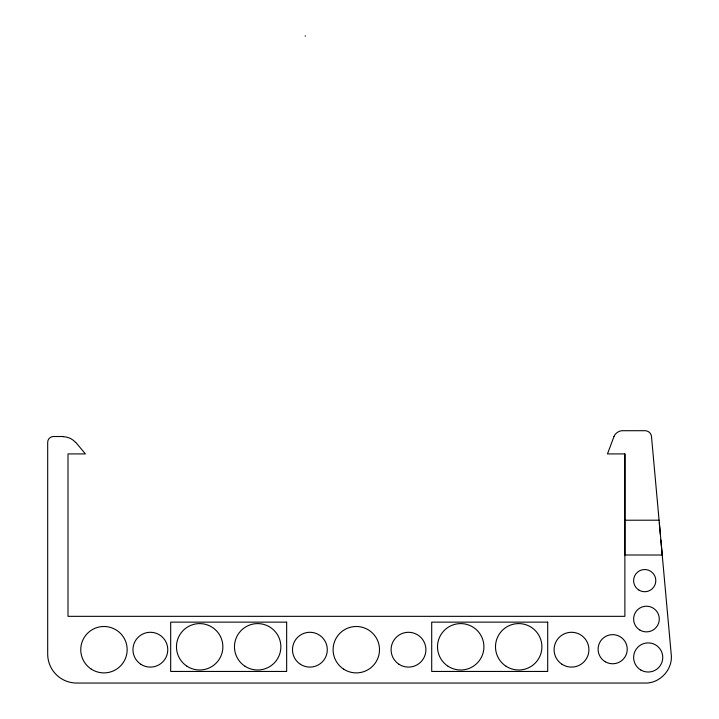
<?xml version="1.0" encoding="UTF-8"?>
<svg xmlns="http://www.w3.org/2000/svg" width="719" height="719" viewBox="0 0 719 719"><rect width="100%" height="100%" fill="white"/><g stroke="black" fill="none" stroke-linecap="round" stroke-linejoin="round"><path stroke-width="1.08" d="M613.999 436.514L607.474 453.914L624.874 453.914L624.874 554.987L662.235 555.032L660.86 539.915M305.081 36.085L305.602 35.95M63.344 436.514L53.494 436.514A5.797 5.797 0 0 0 47.688 442.311L47.688 654.047A29.003 29.003 0 0 0 76.699 683.05L644.691 683.05C659.961 683.733 673.245 669.182 671.195 654.047L651.468 436.208A6.444 6.444 0 0 0 646.372 430.879A6.013 6.013 0 0 0 645.159 430.708L622.375 430.717A8.376 8.376 0 0 0 618.996 431.517A10.183 10.183 0 0 0 615.662 433.881A8.215 8.215 0 0 0 613.981 436.505M624.874 520.223L659.08 520.197M75.729 442.311L85.399 453.914L67.999 453.914L67.999 616.336L624.874 616.336L624.874 453.914M659.323 522.929L660.357 534.352M63.344 436.721A16.645 16.645 0 0 1 75.576 442.446M286.656 622.142L170.673 622.142L170.673 671.447L286.656 671.447L286.656 622.142M547.698 622.142L431.706 622.142L431.706 671.447L547.698 671.447L547.698 622.142M605.29 661.768A14.569 14.569 0 0 0 627.229 649.311A14.569 14.569 0 0 0 605.47 636.54A14.569 14.569 0 0 0 605.29 661.768M562.033 664.293A17.4 17.4 0 0 0 588.888 650.605A17.4 17.4 0 0 0 563.606 634.185A17.4 17.4 0 0 0 562.033 664.293M343.664 669.155A23.206 23.206 0 0 0 379.47 650.911A23.206 23.206 0 0 0 345.767 629.017A23.206 23.206 0 0 0 343.664 669.155M399.027 664.293A17.4 17.4 0 0 0 425.882 650.605A17.4 17.4 0 0 0 400.609 634.185A17.4 17.4 0 0 0 399.027 664.293M639.092 590.2A11.1 11.1 0 0 0 655.809 580.709A11.1 11.1 0 0 0 639.227 570.976A11.1 11.1 0 0 0 639.092 590.2M640.818 670.018A14.569 14.569 0 0 0 662.756 657.561A14.569 14.569 0 0 0 640.997 644.79A14.569 14.569 0 0 0 640.818 670.018M639.955 630.105A12.834 12.834 0 0 0 659.287 619.131A12.834 12.834 0 0 0 640.117 607.879A12.834 12.834 0 0 0 639.955 630.105M91.322 669.155A23.206 23.206 0 0 0 127.128 650.911A23.206 23.206 0 0 0 93.425 629.017A23.206 23.206 0 0 0 91.322 669.155M300.416 664.293A17.4 17.4 0 0 0 327.271 650.605A17.4 17.4 0 0 0 301.989 634.185A17.4 17.4 0 0 0 300.416 664.293M140.888 664.293A17.4 17.4 0 0 0 167.743 650.605A17.4 17.4 0 0 0 142.47 634.185A17.4 17.4 0 0 0 140.888 664.293M187.03 666.252A23.206 23.206 0 0 0 222.836 648.008A23.206 23.206 0 0 0 189.133 626.123A23.206 23.206 0 0 0 187.03 666.252M245.026 666.252A23.206 23.206 0 0 0 280.832 648.008A23.206 23.206 0 0 0 247.129 626.123A23.206 23.206 0 0 0 245.026 666.252M506.059 666.252A23.206 23.206 0 0 0 541.874 648.008A23.206 23.206 0 0 0 508.162 626.123A23.206 23.206 0 0 0 506.059 666.252M448.063 666.252A23.206 23.206 0 0 0 483.878 648.008A23.206 23.206 0 0 0 450.175 626.123A23.206 23.206 0 0 0 448.063 666.252"/></g></svg>
